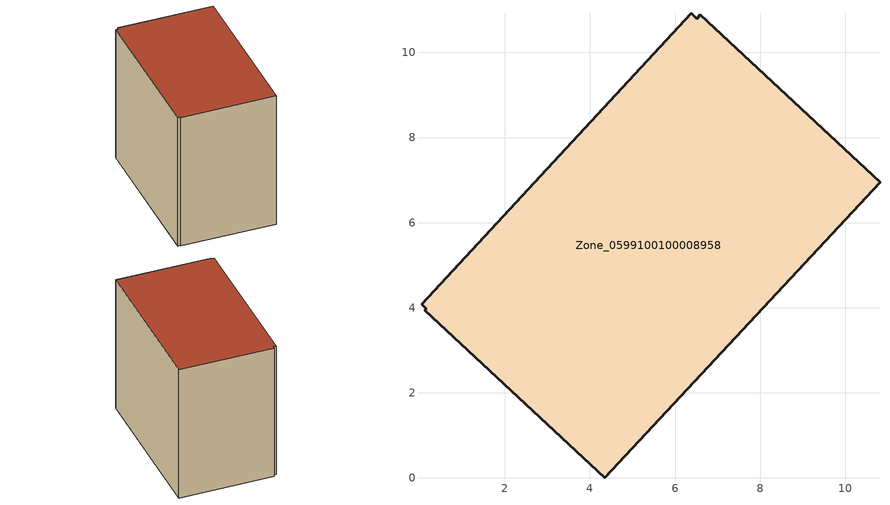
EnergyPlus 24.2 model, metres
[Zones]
Zone_0599100100008958
 floor ground (C_G): 6.59,10.89 10.82,6.95 4.35,0 0.12,3.94 0.15,3.98 0.04,4.09 6.38,10.93 6.51,10.8 z0
 wall outside (C_F): 4.35,0 10.82,6.95 6.59,10.89 6.51,10.8 6.38,10.93 0.04,4.09 0.15,3.98 0.12,3.94 4.35,0 z0:8.78
 roof outside (C_R): 10.82,6.95 6.59,10.89 6.51,10.8 6.38,10.93 0.04,4.09 0.15,3.98 0.12,3.94 4.35,0 z8.78
[BUILDING]
Pand.0599100100008958: North Axis=0; Terrain=City; Loads Convergence Tolerance Value=0.04; Temperature Convergence Tolerance Value=0.4; Solar Distribution=FullExterior; Maximum Number of Warmup Days=25; Minimum Number of Warmup Days=1
[Site:Location]
Rotterdam.The.Hague.AP_ZH_NLD Design_Conditions: Latitude=51.96; Longitude=4.45; Time Zone=1; Elevation=-4.5
[SITE:GROUNDTEMPERATURE:BUILDINGSURFACE]
18, 18, 18, 18, 18, 18, 18, 18, 18, 18, 18, 18
[MATERIAL] Thermal Absorptance=0.9; Solar Absorptance=0.7; Visible Absorptance=0.7
Name | Roughness | Thickness | Conductivity | Density | Specific Heat
G.TC.2006-2014 | MediumSmooth | 0.15 | 0.06 | 540 | 1210
F.TC.2006-2014 | Rough | 0.3 | 0.12 | 1920 | 840
R.TC.2006-2014 | MediumRough | 0.2 | 0.08 | 1500 | 1000
[CONSTRUCTION]
C_G: G.TC.2006-2014
C_F: F.TC.2006-2014
C_R: R.TC.2006-2014
[ZONE]
Zone_0599100100008958: Type=1; Multiplier=1; Ceiling Height=Autocalculate; Volume=Autocalculate; Floor Area=autocalculate; Part of Total Floor Area=Yes
[ZONEINFILTRATION:DESIGNFLOWRATE]
Infil_Zone_0599100100008958: Zone or ZoneList or Space or SpaceList=Zone_0599100100008958; Schedule=AlwaysOn; Design Flow Rate Calculation Method=Flow/Area; Flow Rate per Floor Area=0.0015; Constant Term Coefficient=1; Temperature Term Coefficient=0; Velocity Term Coefficient=0; Velocity Squared Term Coefficient=0
[HVACTEMPLATE:ZONE:IDEALLOADSAIRSYSTEM]
Zone_0599100100008958: Maximum Heating Supply Air Temperature=50; Minimum Cooling Supply Air Temperature=13; Maximum Heating Supply Air Humidity Ratio=0.0156; Minimum Cooling Supply Air Humidity Ratio=0.0077; Heating Limit=NoLimit; Cooling Limit=NoLimit; Dehumidification Control Type=ConstantSensibleHeatRatio; Cooling Sensible Heat Ratio=0.7; Dehumidification Setpoint=60; Humidification Control Type=None; Humidification Setpoint=30; Outdoor Air Method=None; Outdoor Air Flow Rate per Person=0.00944; Outdoor Air Flow Rate per Zone Floor Area=0; Outdoor Air Flow Rate per Zone=0; Demand Controlled Ventilation Type=None; Outdoor Air Economizer Type=NoEconomizer; Heat Recovery Type=None; Sensible Heat Recovery Effectiveness=0.7; Latent Heat Recovery Effectiveness=0.65
[ZONECONTROL:THERMOSTAT]
ThermostatControl_Zone_0599100100008958: Zone or ZoneList=Zone_0599100100008958; Control Type Schedule=DualSetpointControlType; Control 1=Thermostat_Zone_0599100100008958; Temperature Difference Between Cutout And Setpoint=0
[THERMOSTATSETPOINT:DUALSETPOINT]
Thermostat_Zone_0599100100008958: Heating Setpoint Temperature Schedule=HeatingSetpoint_Zone_0599100100008958; Cooling Setpoint Temperature Schedule=CoolingSetpoint_Zone_0599100100008958
[SCHEDULE:COMPACT]
HeatingSetpoint_Zone_0599100100008958: Through: 12/31, For: AllDays, Until: 24:00, 21
CoolingSetpoint_Zone_0599100100008958: Through: 12/31, For: AllDays, Until: 24:00, 24
DualSetpointControlType: Through: 12/31, For: AllDays, Until: 24:00, 4
AlwaysOn: Through: 12/31, For: AllDays, Until: 24:00, 1
